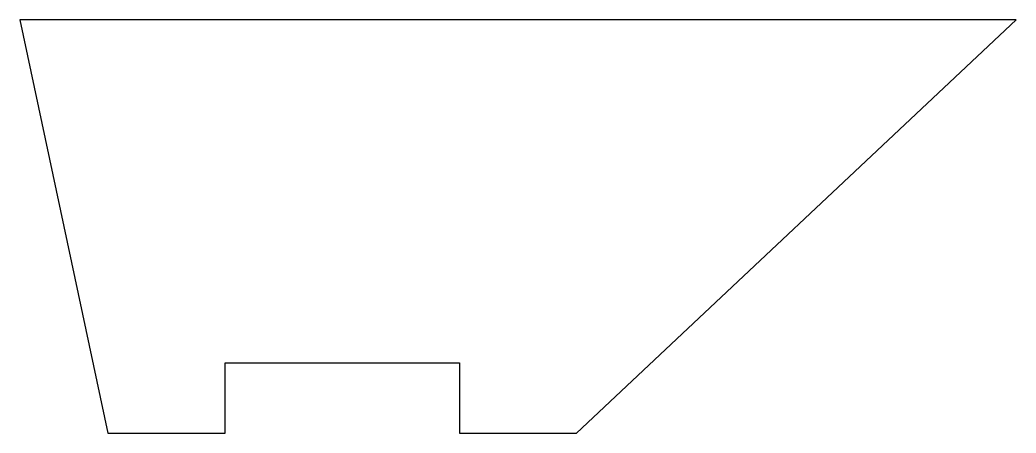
# Model space of a CAD drawing. Header units: millimetres. Extents: x -1.5 to 15.5, y 0 to 7.
import ezdxf

# ---------------------------------------------------------------- set-up
doc = ezdxf.new("R2010")
doc.units = ezdxf.units.MM

msp = doc.modelspace()

# ---------------------------------------------------------------- linework, layer by layer
at = {"color": 7, "linetype": 'Continuous', "lineweight": 25}
for p, q in [((-1.5, 7.05), (0, 0)), ((15.5, 7.05), (-1.5, 7.05)), ((8, 0), (15.5, 7.05)), ((2, 0), (2, 1.2)), ((2, 1.2), (6, 1.2)), ((6, 1.2), (6, 0)), ((0, 0), (2, 0)), ((6, 0), (8, 0))]:
    msp.add_line(p, q, dxfattribs=at)

doc.saveas('drawing.dxf')
